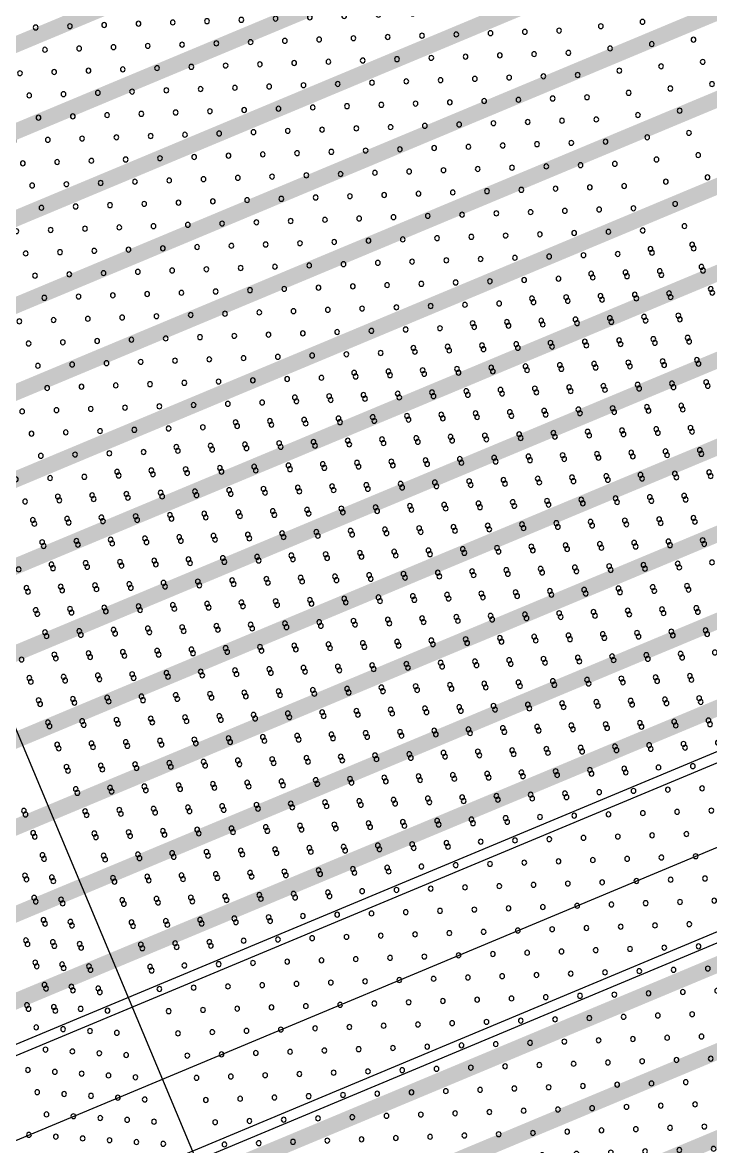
# Model space of a CAD drawing. Header units: millimetres. Extents: x 712803 to 922331, y -1382701 to -1225629.
# Drawn here: x 813583 to 814440, y -1277630 to -1276229 of the extents above; entities that cross this region are included whole.
import ezdxf

# ---------------------------------------------------------------- set-up
doc = ezdxf.new("R2010")
doc.units = ezdxf.units.MM
doc.header["$LTSCALE"] = 10
doc.header["$MEASUREMENT"] = 0
doc.linetypes.add('CENTER', pattern=[50.8, 31.75, -6.35, 6.35, -6.35])
for name, color, linetype in [('I—平顶—分格线', 8, 'Continuous'), ('I—平顶—暖通', 144, 'Continuous'), ('I—平顶—灯具', 62, 'Continuous')]:
    doc.layers.add(name, color=color, linetype=linetype)

# ---------------------------------------------------------------- blocks, each defined once
blk = doc.blocks.new('4560')
at = {"layer": 'I—平顶—分格线', "color": 1}
for centre in [(-2960, -20), (-2880, -20), (-2800, -20), (-2720, -20), (-2640, -20), (-2560, -20), (-2480, -20), (-2400, -20), (-2320, -20), (-2240, -20), (-2920, -35), (-2840, -35), (-2760, -35), (-2680, -35), (-2600, -35), (-2520, -35), (-2440, -35), (-2360, -35), (-2280, -35), (-2200, -35), (-2960, -50), (-2880, -50), (-2800, -50), (-2720, -50), (-2640, -50), (-2560, -50), (-2480, -50), (-2400, -50), (-2320, -50), (-2240, -50), (-2920, -65), (-2840, -65), (-2760, -65), (-2680, -65), (-2600, -65), (-2520, -65), (-2440, -65), (-2360, -65), (-2280, -65), (-2200, -65), (-2960, -80), (-2880, -80), (-2800, -80), (-2720, -80), (-2640, -80), (-2560, -80), (-2480, -80), (-2400, -80), (-2320, -80), (-2240, -80), (-2920, -95), (-2840, -95), (-2760, -95), (-2680, -95), (-2600, -95), (-2520, -95), (-2440, -95), (-2360, -95), (-2280, -95), (-2200, -95), (-2960, -110), (-2880, -110), (-2800, -110), (-2720, -110), (-2640, -110), (-2560, -110), (-2480, -110), (-2400, -110), (-2320, -110), (-2240, -110), (-2920, -125), (-2840, -125), (-2760, -125), (-2680, -125), (-2600, -125), (-2520, -125), (-2440, -125), (-2360, -125), (-2280, -125), (-2200, -125), (-2960, -140), (-2880, -140), (-2800, -140), (-2720, -140), (-2640, -140), (-2560, -140), (-2480, -140), (-2400, -140), (-2320, -140), (-2240, -140), (-2160, -140), (-2920, -155), (-2840, -155), (-2760, -155), (-2680, -155), (-2600, -155), (-2520, -155), (-2440, -155), (-2360, -155), (-2280, -155), (-2200, -155), (-2960, -170), (-2880, -170), (-2800, -170), (-2720, -170), (-2640, -170), (-2560, -170), (-2480, -170), (-2400, -170), (-2320, -170), (-2240, -170), (-2160, -170), (-2920, -185), (-2840, -185), (-2760, -185), (-2680, -185), (-2600, -185), (-2520, -185), (-2440, -185), (-2360, -185), (-2280, -185), (-2200, -185), (-2960, -200), (-2880, -200), (-2800, -200), (-2720, -200), (-2640, -200), (-2560, -200), (-2480, -200), (-2400, -200), (-2320, -200), (-2240, -200), (-2160, -200), (-2920, -215), (-2840, -215), (-2760, -215), (-2680, -215), (-2600, -215), (-2520, -215), (-2440, -215), (-2360, -215), (-2280, -215), (-2200, -215), (-2960, -230), (-2880, -230), (-2800, -230), (-2720, -230), (-2640, -230), (-2560, -230), (-2480, -230), (-2400, -230), (-2320, -230), (-2240, -230), (-2160, -230), (-2920, -245), (-2840, -245), (-2760, -245), (-2680, -245), (-2600, -245), (-2520, -245), (-2440, -245), (-2360, -245), (-2280, -245), (-2200, -245), (-2120, -245), (-2960, -260), (-2880, -260), (-2800, -260), (-2720, -260), (-2640, -260), (-2560, -260), (-2480, -260), (-2400, -260), (-2320, -260), (-2240, -260), (-2160, -260), (-2920, -275), (-2840, -275), (-2760, -275), (-2680, -275), (-2600, -275), (-2520, -275), (-2440, -275), (-2360, -275), (-2280, -275), (-2200, -275), (-2120, -275), (-2960, -290), (-2880, -290), (-2800, -290), (-2720, -290), (-2640, -290), (-2560, -290), (-2480, -290), (-2400, -290), (-2320, -290), (-2240, -290), (-2160, -290), (-2920, -305), (-2840, -305), (-2760, -305), (-2680, -305), (-2600, -305), (-2520, -305), (-2440, -305), (-2360, -305), (-2280, -305), (-2200, -305), (-2120, -305), (-2960, -320), (-2880, -320), (-2800, -320), (-2720, -320), (-2640, -320), (-2560, -320), (-2480, -320), (-2400, -320), (-2320, -320), (-2240, -320), (-2160, -320), (-2080, -320), (-2920, -335), (-2840, -335), (-2760, -335), (-2680, -335), (-2600, -335), (-2520, -335), (-2440, -335), (-2360, -335), (-2280, -335), (-2200, -335), (-2120, -335), (-2960, -350), (-2880, -350), (-2800, -350), (-2720, -350), (-2640, -350), (-2560, -350), (-2480, -350), (-2400, -350), (-2320, -350), (-2240, -350), (-2160, -350), (-2080, -350), (-2920, -365), (-2840, -365), (-2760, -365), (-2680, -365), (-2600, -365), (-2520, -365), (-2440, -365), (-2360, -365), (-2280, -365), (-2200, -365), (-2120, -365), (-2960, -380), (-2880, -380), (-2800, -380), (-2720, -380), (-2640, -380), (-2560, -380), (-2480, -380), (-2400, -380), (-2320, -380), (-2240, -380), (-2160, -380), (-2080, -380), (-2920, -395), (-2840, -395), (-2760, -395), (-2680, -395), (-2600, -395), (-2520, -395), (-2440, -395), (-2360, -395), (-2280, -395), (-2200, -395), (-2120, -395), (-2960, -410), (-2880, -410), (-2800, -410), (-2720, -410), (-2640, -410), (-2560, -410), (-2480, -410), (-2400, -410), (-2320, -410), (-2240, -410), (-2160, -410), (-2080, -410), (-2920, -425), (-2840, -425), (-2760, -425), (-2680, -425), (-2600, -425), (-2520, -425), (-2440, -425), (-2360, -425), (-2280, -425), (-2200, -425), (-2120, -425), (-2960, -440), (-2880, -440), (-2800, -440), (-2720, -440), (-2640, -440), (-2560, -440), (-2480, -440), (-2400, -440), (-2320, -440), (-2240, -440), (-2160, -440), (-2080, -440), (-2920, -455), (-2840, -455), (-2760, -455), (-2680, -455), (-2600, -455), (-2520, -455), (-2440, -455), (-2360, -455), (-2280, -455), (-2200, -455), (-2120, -455), (-2880, -470), (-2800, -470), (-2720, -470), (-2640, -470), (-2560, -470), (-2480, -470), (-2400, -470), (-2320, -470), (-2240, -470), (-2160, -470), (-2080, -470), (-2920, -485), (-2840, -485), (-2760, -485), (-2680, -485), (-2600, -485), (-2520, -485), (-2440, -485), (-2360, -485), (-2280, -485), (-2200, -485), (-2120, -485), (-2880, -500), (-2800, -500), (-2720, -500), (-2640, -500), (-2560, -500), (-2480, -500), (-2400, -500), (-2320, -500), (-2240, -500), (-2160, -500), (-2080, -500), (-2920, -515), (-2840, -515), (-2760, -515), (-2680, -515), (-2600, -515), (-2520, -515), (-2440, -515), (-2360, -515), (-2280, -515), (-2200, -515), (-2120, -515), (-2880, -530), (-2800, -530), (-2720, -530), (-2640, -530), (-2560, -530), (-2480, -530), (-2400, -530), (-2320, -530), (-2240, -530), (-2160, -530), (-2080, -530), (-2920, -545), (-2840, -545), (-2760, -545), (-2680, -545), (-2600, -545), (-2520, -545), (-2440, -545), (-2360, -545), (-2280, -545), (-2200, -545), (-2120, -545), (-2960, -560), (-2880, -560), (-2800, -560), (-2720, -560), (-2640, -560), (-2560, -560), (-2480, -560), (-2400, -560), (-2320, -560), (-2240, -560), (-2160, -560), (-2080, -560), (-2920, -575), (-2840, -575), (-2760, -575), (-2680, -575), (-2600, -575), (-2520, -575), (-2440, -575), (-2360, -575), (-2280, -575), (-2200, -575), (-2120, -575), (-2960, -590), (-2880, -590), (-2800, -590), (-2720, -590), (-2640, -590), (-2560, -590), (-2480, -590), (-2400, -590), (-2320, -590), (-2240, -590), (-2160, -590), (-2080, -590), (-2920, -605), (-2840, -605), (-2760, -605), (-2680, -605), (-2600, -605), (-2520, -605), (-2440, -605), (-2360, -605), (-2280, -605), (-2200, -605), (-2120, -605), (-2960, -620), (-2880, -620), (-2800, -620), (-2720, -620), (-2640, -620), (-2560, -620), (-2480, -620), (-2400, -620), (-2320, -620), (-2240, -620), (-2160, -620), (-2080, -620), (-2920, -635), (-2840, -635), (-2760, -635), (-2680, -635), (-2600, -635), (-2520, -635), (-2440, -635), (-2360, -635), (-2280, -635), (-2200, -635), (-2120, -635), (-2960, -650), (-2880, -650), (-2800, -650), (-2720, -650), (-2640, -650), (-2560, -650), (-2480, -650), (-2400, -650), (-2320, -650), (-2240, -650), (-2160, -650), (-2080, -650), (-2920, -665), (-2840, -665), (-2760, -665), (-2680, -665), (-2600, -665), (-2520, -665), (-2440, -665), (-2360, -665), (-2280, -665), (-2200, -665), (-2120, -665), (-2960, -680), (-2880, -680), (-2800, -680), (-2720, -680), (-2640, -680), (-2560, -680), (-2480, -680), (-2400, -680), (-2320, -680), (-2240, -680), (-2160, -680), (-2080, -680), (-2920, -695), (-2840, -695), (-2760, -695), (-2680, -695), (-2600, -695), (-2520, -695), (-2440, -695), (-2360, -695), (-2280, -695), (-2200, -695), (-2120, -695), (-2960, -710), (-2880, -710), (-2800, -710), (-2720, -710), (-2640, -710), (-2560, -710), (-2480, -710), (-2400, -710), (-2320, -710), (-2240, -710), (-2160, -710), (-2080, -710), (-2920, -725), (-2840, -725), (-2760, -725), (-2680, -725), (-2600, -725), (-2520, -725), (-2440, -725), (-2360, -725), (-2280, -725), (-2200, -725), (-2120, -725), (-2960, -740), (-2880, -740), (-2800, -740), (-2720, -740), (-2640, -740), (-2560, -740), (-2480, -740), (-2400, -740), (-2320, -740), (-2240, -740), (-2160, -740), (-2080, -740), (-2920, -755), (-2840, -755), (-2760, -755), (-2680, -755), (-2600, -755), (-2520, -755), (-2440, -755), (-2360, -755), (-2280, -755), (-2200, -755), (-2120, -755), (-2960, -770), (-2880, -770), (-2800, -770), (-2720, -770), (-2640, -770), (-2560, -770), (-2480, -770), (-2400, -770), (-2320, -770), (-2240, -770), (-2160, -770), (-2080, -770), (-2920, -785), (-2840, -785), (-2760, -785), (-2680, -785), (-2600, -785), (-2520, -785), (-2440, -785), (-2360, -785), (-2280, -785), (-2200, -785), (-2120, -785), (-2960, -800), (-2880, -800), (-2800, -800), (-2720, -800), (-2640, -800), (-2560, -800), (-2480, -800), (-2400, -800), (-2320, -800), (-2240, -800), (-2160, -800), (-2080, -800), (-2920, -815), (-2840, -815), (-2760, -815), (-2680, -815), (-2600, -815), (-2520, -815), (-2440, -815), (-2360, -815), (-2280, -815), (-2200, -815), (-2120, -815), (-2960, -830), (-2880, -830), (-2800, -830), (-2720, -830), (-2640, -830), (-2560, -830), (-2480, -830), (-2400, -830), (-2320, -830), (-2240, -830), (-2160, -830), (-2080, -830), (-2920, -845), (-2840, -845), (-2760, -845), (-2680, -845), (-2600, -845), (-2520, -845), (-2440, -845), (-2360, -845), (-2280, -845), (-2200, -845), (-2120, -845), (-2960, -860), (-2880, -860), (-2800, -860), (-2720, -860), (-2640, -860), (-2560, -860), (-2480, -860), (-2400, -860), (-2320, -860), (-2240, -860), (-2160, -860), (-2080, -860), (-2920, -875), (-2840, -875), (-2760, -875), (-2680, -875), (-2600, -875), (-2520, -875), (-2440, -875), (-2360, -875), (-2280, -875), (-2200, -875), (-2120, -875), (-2960, -890), (-2880, -890), (-2800, -890), (-2720, -890), (-2640, -890), (-2560, -890), (-2480, -890), (-2400, -890), (-2320, -890), (-2240, -890), (-2160, -890), (-2080, -890), (-2920, -905), (-2840, -905), (-2760, -905), (-2680, -905), (-2600, -905), (-2520, -905), (-2440, -905), (-2360, -905), (-2280, -905), (-2200, -905), (-2120, -905), (-2960, -920), (-2880, -920), (-2800, -920), (-2720, -920), (-2640, -920), (-2560, -920), (-2480, -920), (-2400, -920), (-2320, -920), (-2240, -920), (-2160, -920), (-2080, -920), (-2920, -935), (-2840, -935), (-2760, -935), (-2680, -935), (-2600, -935), (-2520, -935), (-2440, -935), (-2360, -935), (-2280, -935), (-2200, -935), (-2120, -935), (-2960, -950), (-2880, -950), (-2800, -950), (-2720, -950), (-2640, -950), (-2560, -950), (-2480, -950), (-2400, -950), (-2320, -950), (-2240, -950), (-2160, -950), (-2920, -965), (-2840, -965), (-2760, -965), (-2680, -965), (-2600, -965), (-2520, -965), (-2440, -965), (-2360, -965), (-2280, -965), (-2200, -965), (-2960, -980), (-2880, -980), (-2800, -980), (-2720, -980), (-2640, -980), (-2560, -980), (-2480, -980), (-2400, -980), (-2320, -980), (-2240, -980), (-2160, -980), (-2920, -995), (-2840, -995), (-2760, -995), (-2680, -995), (-2600, -995), (-2520, -995), (-2440, -995), (-2360, -995), (-2280, -995), (-2200, -995), (-2120, -995), (-2960, -1010), (-2880, -1010), (-2800, -1010), (-2720, -1010), (-2640, -1010), (-2560, -1010), (-2480, -1010), (-2400, -1010), (-2320, -1010), (-2240, -1010), (-2160, -1010), (-2920, -1025), (-2840, -1025), (-2760, -1025), (-2680, -1025), (-2600, -1025), (-2520, -1025), (-2440, -1025), (-2360, -1025), (-2280, -1025), (-2200, -1025), (-2120, -1025), (-2960, -1040), (-2880, -1040), (-2800, -1040), (-2720, -1040), (-2640, -1040), (-2560, -1040), (-2480, -1040), (-2400, -1040), (-2320, -1040), (-2240, -1040), (-2160, -1040), (-2920, -1055), (-2840, -1055), (-2760, -1055), (-2680, -1055), (-2600, -1055), (-2520, -1055), (-2440, -1055), (-2360, -1055), (-2280, -1055), (-2200, -1055), (-2120, -1055), (-2960, -1070), (-2880, -1070), (-2800, -1070), (-2720, -1070), (-2640, -1070), (-2560, -1070), (-2480, -1070), (-2400, -1070), (-2320, -1070), (-2240, -1070), (-2160, -1070), (-2920, -1085), (-2840, -1085), (-2760, -1085), (-2680, -1085), (-2600, -1085), (-2520, -1085), (-2440, -1085), (-2360, -1085), (-2280, -1085), (-2200, -1085), (-2120, -1085), (-2960, -1100), (-2880, -1100), (-2800, -1100), (-2720, -1100), (-2640, -1100), (-2560, -1100), (-2480, -1100), (-2400, -1100), (-2320, -1100), (-2240, -1100), (-2160, -1100), (-2080, -1100), (-2920, -1115), (-2840, -1115), (-2760, -1115), (-2680, -1115), (-2600, -1115), (-2520, -1115), (-2440, -1115), (-2360, -1115), (-2280, -1115), (-2200, -1115), (-2120, -1115), (-2960, -1130), (-2880, -1130), (-2800, -1130), (-2720, -1130), (-2640, -1130), (-2560, -1130), (-2480, -1130), (-2400, -1130), (-2320, -1130), (-2240, -1130), (-2160, -1130), (-2080, -1130), (-2920, -1145), (-2840, -1145), (-2760, -1145), (-2680, -1145), (-2600, -1145), (-2520, -1145), (-2440, -1145), (-2360, -1145), (-2280, -1145), (-2200, -1145), (-2120, -1145), (-2960, -1160), (-2880, -1160), (-2800, -1160), (-2720, -1160), (-2640, -1160), (-2560, -1160), (-2480, -1160), (-2400, -1160), (-2320, -1160), (-2240, -1160), (-2160, -1160), (-2080, -1160), (-2920, -1175), (-2840, -1175), (-2760, -1175), (-2680, -1175), (-2600, -1175), (-2520, -1175), (-2440, -1175), (-2360, -1175), (-2280, -1175), (-2200, -1175), (-2120, -1175), (-2960, -1190), (-2880, -1190), (-2800, -1190), (-2720, -1190), (-2640, -1190), (-2560, -1190), (-2480, -1190), (-2400, -1190), (-2320, -1190), (-2240, -1190), (-2160, -1190), (-2080, -1190), (-2920, -1205), (-2840, -1205), (-2760, -1205), (-2680, -1205), (-2600, -1205), (-2520, -1205), (-2440, -1205), (-2360, -1205), (-2280, -1205), (-2200, -1205), (-2120, -1205), (-2880, -1220), (-2800, -1220), (-2720, -1220), (-2640, -1220), (-2560, -1220), (-2480, -1220), (-2400, -1220), (-2320, -1220), (-2240, -1220), (-2160, -1220), (-2080, -1220), (-2920, -1235), (-2840, -1235), (-2760, -1235), (-2680, -1235), (-2600, -1235), (-2520, -1235), (-2440, -1235), (-2360, -1235), (-2280, -1235), (-2200, -1235), (-2120, -1235), (-2880, -1250), (-2800, -1250), (-2720, -1250), (-2640, -1250), (-2560, -1250), (-2480, -1250), (-2400, -1250), (-2320, -1250), (-2240, -1250), (-2160, -1250), (-2080, -1250), (-2920, -1265), (-2840, -1265), (-2760, -1265), (-2680, -1265), (-2600, -1265), (-2520, -1265), (-2440, -1265), (-2360, -1265), (-2280, -1265), (-2200, -1265), (-2120, -1265), (-2880, -1280), (-2800, -1280), (-2720, -1280), (-2640, -1280), (-2560, -1280), (-2480, -1280), (-2400, -1280), (-2320, -1280), (-2240, -1280), (-2160, -1280), (-2080, -1280), (-2920, -1295), (-2840, -1295), (-2760, -1295), (-2680, -1295), (-2600, -1295), (-2520, -1295), (-2440, -1295), (-2360, -1295), (-2280, -1295), (-2200, -1295), (-2120, -1295), (-2880, -1310), (-2800, -1310), (-2720, -1310), (-2640, -1310), (-2560, -1310), (-2480, -1310), (-2400, -1310), (-2320, -1310), (-2240, -1310), (-2160, -1310), (-2080, -1310), (-2840, -1325), (-2760, -1325), (-2680, -1325), (-2600, -1325), (-2520, -1325), (-2440, -1325), (-2360, -1325), (-2280, -1325), (-2200, -1325), (-2120, -1325), (-2880, -1340), (-2800, -1340), (-2720, -1340), (-2640, -1340), (-2560, -1340), (-2480, -1340), (-2400, -1340), (-2320, -1340), (-2240, -1340), (-2160, -1340), (-2080, -1340), (-2840, -1355), (-2760, -1355), (-2680, -1355), (-2600, -1355), (-2520, -1355), (-2440, -1355), (-2360, -1355), (-2280, -1355), (-2200, -1355), (-2120, -1355), (-2880, -1370), (-2800, -1370), (-2720, -1370), (-2640, -1370), (-2560, -1370), (-2480, -1370), (-2400, -1370), (-2320, -1370), (-2240, -1370), (-2160, -1370), (-2080, -1370), (-2840, -1385), (-2760, -1385), (-2680, -1385), (-2600, -1385), (-2520, -1385), (-2440, -1385), (-2360, -1385), (-2280, -1385), (-2200, -1385), (-2120, -1385)]:
    blk.add_circle(centre, 3, dxfattribs=at)
at = {"layer": 'I—平顶—分格线', "color": 3}
for centre in [(-2040, -425), (-2040, -455), (-2040, -485), (-2040, -515), (-1990, -530), (-2040, -545), (-1990, -560), (-2040, -575), (-1990, -590), (-2040, -605), (-1990, -620), (-2040, -635), (-1990, -650), (-2040, -665), (-1940, -665), (-1990, -680), (-2040, -695), (-1940, -695), (-1990, -710), (-2040, -725), (-1940, -725), (-1990, -740), (-2040, -755), (-1940, -755), (-1990, -770), (-1890, -770), (-2040, -785), (-1940, -785), (-1990, -800), (-1890, -800), (-2040, -815), (-1940, -815), (-1990, -830), (-1890, -830), (-2040, -845), (-1940, -845), (-1990, -860), (-2040, -875), (-1940, -875), (-1990, -890), (-2040, -905), (-2040, -1205), (-2040, -1235), (-2040, -1265), (-2040, -1295), (-1990, -1310), (-2040, -1325), (-1990, -1340), (-2040, -1355), (-1990, -1370), (-2040, -1385)]:
    blk.add_circle(centre, 3, dxfattribs=at)
blk = doc.blocks.new('30-2')
at = {"layer": 'I—平顶—分格线'}
for centre in [(-665, -2044.7), (-740, -2074.7), (-710, -2074.7), (-680, -2074.7), (-650, -2074.7), (-815, -2104.7), (-785, -2104.7), (-755, -2104.7), (-725, -2104.7), (-695, -2104.7), (-665, -2104.7), (-635, -2104.7), (-35, -2104.7), (-890, -2134.7), (-860, -2134.7), (-830, -2134.7), (-800, -2134.7), (-770, -2134.7), (-740, -2134.7), (-710, -2134.7), (-680, -2134.7), (-650, -2134.7), (-620, -2134.7), (-110, -2134.7), (-80, -2134.7), (-50, -2134.7), (-20, -2134.7), (-965, -2164.7), (-935, -2164.7), (-905, -2164.7), (-875, -2164.7), (-845, -2164.7), (-815, -2164.7), (-785, -2164.7), (-755, -2164.7), (-725, -2164.7), (-695, -2164.7), (-665, -2164.7), (-635, -2164.7), (-605, -2164.7), (-185, -2164.7), (-155, -2164.7), (-125, -2164.7), (-95, -2164.7), (-65, -2164.7), (-35, -2164.7), (-1040, -2194.7), (-1010, -2194.7), (-980, -2194.7), (-950, -2194.7), (-920, -2194.7), (-890, -2194.7), (-860, -2194.7), (-830, -2194.7), (-800, -2194.7), (-770, -2194.7), (-740, -2194.7), (-710, -2194.7), (-680, -2194.7), (-650, -2194.7), (-620, -2194.7), (-590, -2194.7), (-260, -2194.7), (-230, -2194.7), (-200, -2194.7), (-170, -2194.7), (-140, -2194.7), (-110, -2194.7), (-80, -2194.7), (-50, -2194.7), (-20, -2194.7)]:
    blk.add_circle(centre, 3, dxfattribs=at)
blk = doc.blocks.new('*U326')
for p, q in [((-1944.05, 80.59), (6265.15, 80.59)), ((-1939.31, 75.85), (6260.41, 75.85)), ((-1939.31, 40.3), (6260.41, 40.3)), ((6265.15, 0), (-1944.05, 0)), ((6260.41, 4.74), (-1939.31, 4.74))]:
    blk.add_line(p, q)
blk = doc.blocks.new('P1-T2')
at = {"layer": 'I—平顶—分格线'}
blk.add_lwpolyline([(-5690.8, -20224.7), (-10.8, -20224.7)], dxfattribs=at)
at = {"layer": 'I—平顶—灯具', "linetype": 'CENTER', "ltscale": 0.01, "const_width": 20}
for points in [[(-2590, -20), (-2590, -22429.3)], [(-2490, -20), (-2490, -22429.3)], [(-2390, -20), (-2390, -22429.3)], [(-2290, -20), (-2290, -22449.3)], [(-2190, -20), (-2190, -22449.3)], [(-2090, -20), (-2090, -22449.3)], [(-1990, -20), (-1990, -22429.3)], [(-1890, -20), (-1890, -22429.3)], [(-1790, -20), (-1790, -22429.3)], [(-1690, -20), (-1690, -22429.3)], [(-1590, -20), (-1590, -22429.3)], [(-1490, -20), (-1490, -22429.3)], [(-1195, -20), (-1195, -22429.3)], [(-1095, -20), (-1095, -22429.3)], [(-995, -20), (-995, -22429.3)]]:
    blk.add_lwpolyline(points, dxfattribs=at)
at = {"layer": 'I—平顶—分格线'}
for name, p, xscale, rotation in [('4560', (-1440, -17224.6), -0.9999999999999996, 270), ('4560', (-665, -17224.6), -0.9999999999999996, 270), ('30-2', (-1440, -22449.3), -1, 180), ('30-2', (-665, -22449.3), -1, 180)]:
    blk.add_blockref(name, p, dxfattribs=dict(at, xscale=xscale, rotation=rotation))
at = {"layer": 'I—平顶—暖通', "xscale": -2.729779416098289, "yscale": 2.729779416098289, "zscale": 2.729779416098289, "rotation": 270}
blk.add_blockref('*U326', (-1440, -17122.5), dxfattribs=at)

msp = doc.modelspace()

# ---------------------------------------------------------------- block references
at = {"rotation": 292.6891305224073}
msp.add_blockref('P1-T2', (832929.7, -1270972.1, 0), dxfattribs=at)

doc.saveas('drawing.dxf')
